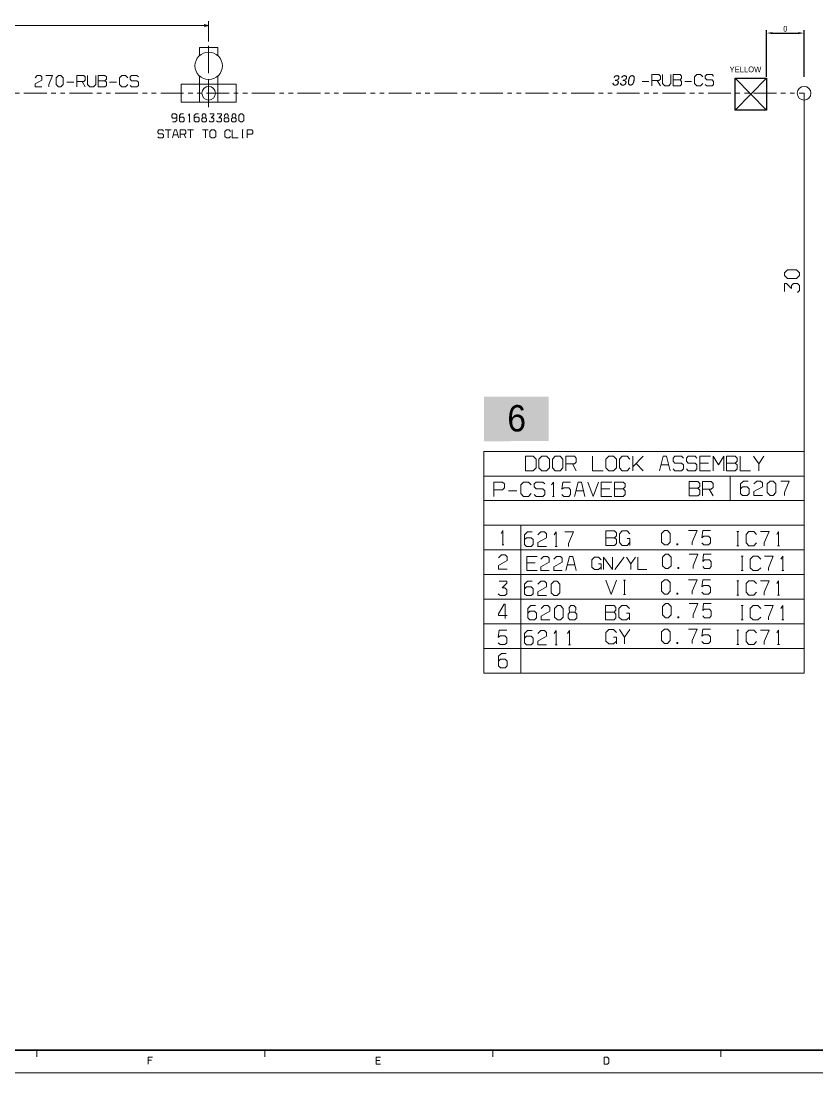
# Model space of a CAD drawing. Extents: x 3 to 1653, y -7 to 838.
# Drawn here: x 1036.2 to 1385.3, y -5.4 to 455.8 of the extents above; entities that cross this region are included whole.
import ezdxf

# ---------------------------------------------------------------- set-up
doc = ezdxf.new("R2010")
doc.units = 0
doc.linetypes.add('DASHED', pattern=[15, 12, -3])
doc.linetypes.add('PHANTOM', pattern=[20, 10, -2, 2, -2, 2, -2])
doc.layers.add('SOCKET', color=7, linetype='Continuous', lineweight=0)
doc.styles.add('DC_TEXTSTYLE4', font='arial.ttf', dxfattribs={"height": 0.2})
doc.dimstyles.get("Standard").update_dxf_attribs({"dimtxt": 0.18, "dimasz": 0.18, "dimexe": 0.18, "dimexo": 0.0625, "dimgap": 0.09, "dimtad": 0, "dimtih": 1, "dimtoh": 1, "dimdec": 4, "dimzin": 0, "dimdsep": 46, "dimtxsty": 'Standard', "dimcen": 0.09, "dimadec": 0, "dimazin": 0, "dimtfac": 1, "dimtdec": 4, "dimtofl": 0, "dimtmove": 0, "dimatfit": 3, "dimfxl": 1, "dimtolj": 1, "dimtzin": 0, "dimarcsym": 0})

# ---------------------------------------------------------------- blocks, each defined once
blk = doc.blocks.new('*D1')
at = {"color": 0, "lineweight": -2, "transparency": 16777216}
for p, q in [((1363.14, 431.37), (1363.14, 451.79)), ((1365.64, 450.54), (1377.11, 450.54)), ((1379.61, 431.37), (1379.61, 451.79))]:
    blk.add_line(p, q, dxfattribs=at)
at = {"color": 0, "transparency": 16777216}
for points in [[(1365.64, 450.96), (1365.64, 450.12), (1363.14, 450.54)], [(1377.11, 450.96), (1377.11, 450.12), (1379.61, 450.54)]]:
    blk.add_solid(points, dxfattribs=at)
at = {"layer": 'Defpoints', "color": 0, "transparency": 16777216}
for p in [(1379.61, 450.54), (1363.14, 430.75), (1379.61, 430.75)]:
    blk.add_point(p, dxfattribs=at)
at = {"color": 0, "transparency": 16777216, "insert": (1371.38, 452.42), "char_height": 2.5, "attachment_point": 5}
blk.add_mtext('0', dxfattribs=at)

msp = doc.modelspace()

# ---------------------------------------------------------------- hatches: boundary and pattern name
at = {"layer": 'SOCKET', "linetype": 'Continuous', "lineweight": 0, "ltscale": 0.125, "true_color": 0xf8991e}
msp.add_hatch(color=30, dxfattribs=at).paths.add_polyline_path([(1267.629, 271.628), (1239.261, 271.619), (1239.255, 291.119), (1267.623, 291.128)])

# ---------------------------------------------------------------- linework, layer by layer
at = {"color": 34, "lineweight": 13}
for p, q in [((597.226, 453.828), (1118.485, 453.828)), ((1118.485, 446.9), (1118.485, 455.828))]:
    msp.add_line(p, q, dxfattribs=at)
at = {"color": 150, "lineweight": 13}
for p, q in [((1114.485, 440.668), (1114.485, 444.196)), ((1114.485, 444.196), (1122.485, 444.196)), ((1122.485, 440.668), (1122.485, 444.196)), ((1114.485, 420.196), (1114.485, 431.724)), ((1122.485, 420.196), (1122.485, 431.724)), ((1130.485, 428.196), (1106.485, 428.196)), ((1106.485, 428.196), (1106.485, 420.196)), ((1130.485, 420.196), (1130.485, 428.196)), ((1106.485, 420.196), (1130.485, 420.196))]:
    msp.add_line(p, q, dxfattribs=at)
at = {"color": 150, "linetype": 'DASHED', "lineweight": 13}
msp.add_line((1118.485, 418.014), (1118.485, 445.9), dxfattribs=at)
at = {"color": 41, "true_color": 0xf4ee51}
for p, q in [((1349.4, 430.746), (1363.143, 416.747)), ((1363.143, 430.746), (1349.4, 416.747))]:
    msp.add_line(p, q, dxfattribs=at)
at = {"color": 3, "linetype": 'PHANTOM', "lineweight": 13}
msp.add_line((237.479, 424.196), (1379.613, 424.196), dxfattribs=at)
at = {"color": 3, "lineweight": 13}
for p, q in [((1379.613, 267.138), (1379.613, 424.196)), ((1239.213, 267.138), (1379.613, 267.138)), ((1239.213, 256.338), (1239.213, 267.138)), ((1379.613, 256.338), (1379.613, 267.138)), ((1239.213, 256.338), (1379.613, 256.338)), ((1239.213, 245.538), (1239.213, 256.338)), ((1239.213, 256.338), (1379.613, 256.338)), ((1347.213, 245.538), (1347.213, 256.338)), ((1379.613, 245.538), (1379.613, 256.338)), ((1239.213, 234.738), (1239.213, 245.538)), ((1239.213, 245.538), (1379.613, 245.538)), ((1239.213, 245.538), (1379.613, 245.538)), ((1379.613, 234.738), (1379.613, 245.538)), ((1239.213, 234.738), (1379.613, 234.738)), ((1239.213, 223.938), (1239.213, 234.738)), ((1239.213, 234.738), (1379.613, 234.738)), ((1255.413, 223.938), (1255.413, 234.738)), ((1379.613, 223.938), (1379.613, 234.738)), ((1239.213, 213.138), (1239.213, 223.938)), ((1239.213, 223.938), (1379.613, 223.938)), ((1239.213, 223.938), (1379.613, 223.938)), ((1255.413, 213.138), (1255.413, 223.938)), ((1379.613, 213.138), (1379.613, 223.938)), ((1239.213, 213.138), (1379.613, 213.138)), ((1239.213, 202.338), (1239.213, 213.138)), ((1239.213, 213.138), (1379.613, 213.138)), ((1255.413, 202.338), (1255.413, 213.138)), ((1379.613, 202.338), (1379.613, 213.138)), ((1239.213, 202.338), (1379.613, 202.338)), ((1239.213, 191.538), (1239.213, 202.338)), ((1239.213, 202.338), (1379.613, 202.338)), ((1255.413, 191.538), (1255.413, 202.338)), ((1379.613, 191.538), (1379.613, 202.338)), ((1239.213, 191.538), (1379.613, 191.538)), ((1239.213, 180.738), (1239.213, 191.538)), ((1239.213, 191.538), (1379.613, 191.538)), ((1255.413, 180.738), (1255.413, 191.538)), ((1379.613, 180.738), (1379.613, 191.538)), ((1239.213, 169.938), (1239.213, 180.738)), ((1239.213, 180.738), (1379.613, 180.738)), ((1239.213, 180.738), (1379.613, 180.738)), ((1255.413, 169.938), (1255.413, 180.738)), ((1379.613, 169.938), (1379.613, 180.738)), ((1239.213, 169.938), (1379.613, 169.938)), ((3.134, -5.388), (1653.134, -5.388))]:
    msp.add_line(p, q, dxfattribs=at)
at = {"color": 7, "lineweight": 13}
msp.add_line((1379.613, 419.914), (1379.613, 424.196), dxfattribs=at)
at = {"color": 3, "lineweight": 35}
msp.add_line((23.134, 4.612), (1643.134, 4.612), dxfattribs=at)
at = {"color": 190, "lineweight": 13}
for p, q in [((1043.134, 1.612), (1043.134, 4.612)), ((1143.134, 1.612), (1143.134, 4.612)), ((1243.134, 1.612), (1243.134, 4.612)), ((1343.134, 1.612), (1343.134, 4.612))]:
    msp.add_line(p, q, dxfattribs=at)
at = {"color": 34, "lineweight": 13}
msp.add_lwpolyline([(1116.553, 453.311), (1118.485, 453.828), (1116.553, 454.346)], dxfattribs=at)
at = {"color": 7, "lineweight": 13}
for points in [[(1042.34, 430.968), (1043.34, 431.968), (1044.673, 431.968), (1045.34, 431.301), (1045.34, 429.968), (1042.34, 428.301), (1042.34, 426.968), (1045.34, 426.968)], [(1047.006, 431.968), (1050.006, 431.968), (1048.34, 427.968), (1048.34, 426.968)], [(1056.34, 428.968), (1059.34, 428.968)], [(1060.673, 426.968), (1060.673, 431.968), (1063.673, 431.968), (1064.34, 431.301), (1064.34, 429.968), (1063.673, 429.301), (1060.673, 429.301)], [(1063.006, 429.301), (1064.34, 426.968)], [(1065.34, 431.968), (1065.34, 427.968), (1066.34, 426.968), (1068.006, 426.968), (1069.006, 427.968), (1069.006, 431.968)], [(1070.006, 429.634), (1073.006, 429.634), (1073.673, 430.301), (1073.673, 431.301), (1073.006, 431.968), (1070.006, 431.968), (1070.006, 426.968), (1073.006, 426.968), (1073.673, 427.634), (1073.673, 428.968), (1073.006, 429.634)], [(1075.006, 428.968), (1078.006, 428.968)], [(1083.006, 430.968), (1082.006, 431.968), (1080.34, 431.968), (1079.34, 430.968), (1079.34, 427.968), (1080.34, 426.968), (1082.006, 426.968), (1083.006, 427.968)], [(1084.006, 427.634), (1084.673, 426.968), (1087.006, 426.968), (1087.673, 427.634), (1087.673, 428.968), (1087.006, 429.634), (1084.673, 429.634), (1084.006, 430.301), (1084.006, 431.301), (1084.673, 431.968), (1087.006, 431.968), (1087.673, 431.301)], [(1308.576, 429.376), (1311.576, 429.376)], [(1312.909, 427.376), (1312.909, 432.376), (1315.909, 432.376), (1316.576, 431.709), (1316.576, 430.376), (1315.909, 429.709), (1312.909, 429.709)], [(1315.243, 429.709), (1316.576, 427.376)], [(1317.576, 432.376), (1317.576, 428.376), (1318.576, 427.376), (1320.243, 427.376), (1321.243, 428.376), (1321.243, 432.376)], [(1322.243, 430.043), (1325.243, 430.043), (1325.909, 430.709), (1325.909, 431.709), (1325.243, 432.376), (1322.243, 432.376), (1322.243, 427.376), (1325.243, 427.376), (1325.909, 428.043), (1325.909, 429.376), (1325.243, 430.043)], [(1327.243, 429.376), (1330.243, 429.376)], [(1335.243, 431.376), (1334.243, 432.376), (1332.576, 432.376), (1331.576, 431.376), (1331.576, 428.376), (1332.576, 427.376), (1334.243, 427.376), (1335.243, 428.376)], [(1336.243, 428.043), (1336.909, 427.376), (1339.243, 427.376), (1339.909, 428.043), (1339.909, 429.376), (1339.243, 430.043), (1336.909, 430.043), (1336.243, 430.709), (1336.243, 431.709), (1336.909, 432.376), (1339.243, 432.376), (1339.909, 431.709)], [(1102.608, 411.578), (1103.774, 411.578), (1104.474, 412.278), (1104.474, 414.612), (1104.008, 415.078), (1102.841, 415.078), (1102.374, 414.612), (1102.374, 413.678), (1102.841, 413.212), (1104.008, 413.212), (1104.474, 413.678)], [(1105.641, 413.212), (1106.108, 413.678), (1107.274, 413.678), (1107.741, 413.212), (1107.741, 412.045), (1107.274, 411.578), (1106.108, 411.578), (1105.641, 412.045), (1105.641, 414.378), (1106.341, 415.078), (1107.508, 415.078)], [(1109.608, 414.378), (1110.074, 415.078), (1110.074, 411.578)], [(1109.841, 411.578), (1110.308, 411.578)], [(1112.174, 413.212), (1112.641, 413.678), (1113.808, 413.678), (1114.274, 413.212), (1114.274, 412.045), (1113.808, 411.578), (1112.641, 411.578), (1112.174, 412.045), (1112.174, 414.378), (1112.874, 415.078), (1114.041, 415.078)], [(1115.908, 413.445), (1117.074, 413.445), (1117.308, 413.912), (1117.308, 414.612), (1116.841, 415.078), (1116.141, 415.078), (1115.674, 414.612), (1115.674, 413.912), (1115.908, 413.445), (1115.441, 412.978), (1115.441, 412.045), (1115.908, 411.578), (1117.074, 411.578), (1117.541, 412.045), (1117.541, 412.978), (1117.074, 413.445)], [(1118.708, 412.045), (1119.174, 411.578), (1120.341, 411.578), (1120.808, 412.045), (1120.808, 412.978), (1120.341, 413.445), (1119.641, 413.445), (1120.808, 414.612), (1120.808, 415.078), (1118.941, 415.078)], [(1121.974, 412.045), (1122.441, 411.578), (1123.608, 411.578), (1124.074, 412.045), (1124.074, 412.978), (1123.608, 413.445), (1122.908, 413.445), (1124.074, 414.612), (1124.074, 415.078), (1122.208, 415.078)], [(1125.708, 413.445), (1126.874, 413.445), (1127.108, 413.912), (1127.108, 414.612), (1126.641, 415.078), (1125.941, 415.078), (1125.474, 414.612), (1125.474, 413.912), (1125.708, 413.445), (1125.241, 412.978), (1125.241, 412.045), (1125.708, 411.578), (1126.874, 411.578), (1127.341, 412.045), (1127.341, 412.978), (1126.874, 413.445)], [(1128.974, 413.445), (1130.141, 413.445), (1130.374, 413.912), (1130.374, 414.612), (1129.908, 415.078), (1129.208, 415.078), (1128.741, 414.612), (1128.741, 413.912), (1128.974, 413.445), (1128.508, 412.978), (1128.508, 412.045), (1128.974, 411.578), (1130.141, 411.578), (1130.608, 412.045), (1130.608, 412.978), (1130.141, 413.445)], [(1096.141, 405.038), (1096.608, 404.571), (1098.241, 404.571), (1098.708, 405.038), (1098.708, 405.971), (1098.241, 406.438), (1096.608, 406.438), (1096.141, 406.905), (1096.141, 407.604), (1096.608, 408.071), (1098.241, 408.071), (1098.708, 407.604)], [(1099.408, 408.071), (1101.974, 408.071)], [(1100.691, 404.571), (1100.691, 408.071)], [(1105.241, 404.571), (1104.366, 408.071), (1103.549, 408.071), (1102.674, 404.571)], [(1103.024, 405.971), (1104.891, 405.971)], [(1105.941, 404.571), (1105.941, 408.071), (1108.041, 408.071), (1108.508, 407.604), (1108.508, 406.671), (1108.041, 406.204), (1105.941, 406.204)], [(1107.574, 406.204), (1108.508, 404.571)], [(1109.208, 408.071), (1111.774, 408.071)], [(1110.491, 404.571), (1110.491, 408.071)], [(1115.741, 408.071), (1118.308, 408.071)], [(1117.024, 404.571), (1117.024, 408.071)], [(1128.108, 407.371), (1127.408, 408.071), (1126.241, 408.071), (1125.541, 407.371), (1125.541, 405.271), (1126.241, 404.571), (1127.408, 404.571), (1128.108, 405.271)], [(1128.808, 408.071), (1128.808, 404.571), (1131.374, 404.571)], [(1133.124, 408.071), (1133.591, 408.071)], [(1133.358, 404.571), (1133.358, 408.071)], [(1135.341, 406.204), (1137.441, 406.204), (1137.908, 406.671), (1137.908, 407.604), (1137.441, 408.071), (1135.341, 408.071), (1135.341, 404.571)], [(1133.124, 404.571), (1133.591, 404.571)], [(1376.706, 336.821), (1377.572, 337.688), (1377.572, 339.854), (1376.706, 340.721), (1374.972, 340.721), (1374.106, 339.854), (1374.106, 338.554), (1371.939, 340.721), (1371.072, 340.721), (1371.072, 337.254)], [(1275.086, 258.678), (1275.086, 264.978), (1278.866, 264.978), (1279.706, 264.138), (1279.706, 262.458), (1278.866, 261.618), (1275.086, 261.618)], [(1286.846, 264.978), (1286.846, 258.678), (1291.466, 258.678)], [(1303.226, 263.718), (1301.966, 264.978), (1299.866, 264.978), (1298.606, 263.718), (1298.606, 259.938), (1299.866, 258.678), (1301.966, 258.678), (1303.226, 259.938)], [(1304.486, 264.978), (1304.486, 258.678)], [(1304.486, 260.358), (1309.106, 264.978)], [(1320.866, 258.678), (1319.291, 264.978), (1317.821, 264.978), (1316.246, 258.678)], [(1322.126, 259.518), (1322.966, 258.678), (1325.906, 258.678), (1326.746, 259.518), (1326.746, 261.198), (1325.906, 262.038), (1322.966, 262.038), (1322.126, 262.878), (1322.126, 264.138), (1322.966, 264.978), (1325.906, 264.978), (1326.746, 264.138)], [(1328.006, 259.518), (1328.846, 258.678), (1331.786, 258.678), (1332.626, 259.518), (1332.626, 261.198), (1331.786, 262.038), (1328.846, 262.038), (1328.006, 262.878), (1328.006, 264.138), (1328.846, 264.978), (1331.786, 264.978), (1332.626, 264.138)], [(1338.506, 264.978), (1333.886, 264.978), (1333.886, 258.678), (1338.506, 258.678)], [(1339.766, 258.678), (1339.766, 264.978), (1342.076, 261.198), (1344.386, 264.978), (1344.386, 258.678)], [(1345.646, 262.038), (1349.426, 262.038), (1350.266, 262.878), (1350.266, 264.138), (1349.426, 264.978), (1345.646, 264.978), (1345.646, 258.678), (1349.426, 258.678), (1350.266, 259.518), (1350.266, 261.198), (1349.426, 262.038)], [(1351.526, 264.978), (1351.526, 258.678), (1356.146, 258.678)], [(1357.406, 264.978), (1359.716, 261.618)], [(1359.716, 258.678), (1359.716, 261.618), (1362.026, 264.978)], [(1278.026, 261.618), (1279.706, 258.678)], [(1305.956, 261.828), (1309.106, 258.678)], [(1316.876, 261.198), (1320.236, 261.198)], [(1333.886, 262.038), (1337.666, 262.038)], [(1243.609, 250.337), (1247.389, 250.337), (1248.229, 251.177), (1248.229, 252.857), (1247.389, 253.697), (1243.609, 253.697), (1243.609, 247.397)], [(1259.989, 252.437), (1258.729, 253.697), (1256.629, 253.697), (1255.369, 252.437), (1255.369, 248.657), (1256.629, 247.397), (1258.729, 247.397), (1259.989, 248.657)], [(1261.249, 248.237), (1262.089, 247.397), (1265.029, 247.397), (1265.869, 248.237), (1265.869, 249.917), (1265.029, 250.757), (1262.089, 250.757), (1261.249, 251.597), (1261.249, 252.857), (1262.089, 253.697), (1265.029, 253.697), (1265.869, 252.857)], [(1268.809, 252.437), (1269.649, 253.697), (1269.649, 247.397)], [(1273.429, 248.237), (1274.269, 247.397), (1276.369, 247.397), (1277.209, 248.237), (1277.209, 250.337), (1276.369, 251.177), (1274.269, 251.177), (1273.429, 250.547), (1273.849, 253.697), (1277.209, 253.697)], [(1283.509, 247.397), (1281.934, 253.697), (1280.464, 253.697), (1278.889, 247.397)], [(1284.769, 253.697), (1287.079, 247.397), (1289.389, 253.697)], [(1295.269, 253.697), (1290.649, 253.697), (1290.649, 247.397), (1295.269, 247.397)], [(1296.529, 250.757), (1300.309, 250.757), (1301.149, 251.597), (1301.149, 252.857), (1300.309, 253.697), (1296.529, 253.697), (1296.529, 247.397), (1300.309, 247.397), (1301.149, 248.237), (1301.149, 249.917), (1300.309, 250.757)], [(1329.213, 250.947), (1332.993, 250.947), (1333.833, 251.787), (1333.833, 253.047), (1332.993, 253.887), (1329.213, 253.887), (1329.213, 247.587), (1332.993, 247.587), (1333.833, 248.427), (1333.833, 250.107), (1332.993, 250.947)], [(1335.093, 247.587), (1335.093, 253.887), (1338.873, 253.887), (1339.713, 253.047), (1339.713, 251.367), (1338.873, 250.527), (1335.093, 250.527)], [(1351.718, 250.763), (1352.558, 251.603), (1354.658, 251.603), (1355.498, 250.763), (1355.498, 248.663), (1354.658, 247.823), (1352.558, 247.823), (1351.718, 248.663), (1351.718, 252.863), (1352.978, 254.123), (1355.078, 254.123)], [(1357.598, 252.863), (1358.858, 254.123), (1360.538, 254.123), (1361.378, 253.283), (1361.378, 251.603), (1357.598, 249.503), (1357.598, 247.823), (1361.378, 247.823)], [(1369.358, 254.123), (1373.138, 254.123), (1371.038, 249.083), (1371.038, 247.823)], [(1249.909, 249.917), (1253.689, 249.917)], [(1279.519, 249.917), (1282.879, 249.917)], [(1290.649, 250.757), (1294.429, 250.757)], [(1338.033, 250.527), (1339.713, 247.587)], [(1269.229, 247.397), (1270.069, 247.397)], [(1246.718, 231.161), (1247.558, 232.421), (1247.558, 226.121)], [(1256.995, 228.444), (1257.835, 229.284), (1259.935, 229.284), (1260.775, 228.444), (1260.775, 226.344), (1259.935, 225.504), (1257.835, 225.504), (1256.995, 226.344), (1256.995, 230.544), (1258.255, 231.804), (1260.355, 231.804)], [(1262.875, 230.544), (1264.135, 231.804), (1265.815, 231.804), (1266.655, 230.964), (1266.655, 229.284), (1262.875, 227.184), (1262.875, 225.504), (1266.655, 225.504)], [(1270.015, 230.544), (1270.855, 231.804), (1270.855, 225.504)], [(1274.635, 231.804), (1278.415, 231.804), (1276.315, 226.764), (1276.315, 225.504)], [(1292.714, 229.304), (1296.494, 229.304), (1297.334, 230.144), (1297.334, 231.404), (1296.494, 232.244), (1292.714, 232.244), (1292.714, 225.944), (1296.494, 225.944), (1297.334, 226.784), (1297.334, 228.464), (1296.494, 229.304)], [(1303.214, 227.204), (1301.954, 225.944), (1299.854, 225.944), (1298.594, 227.204), (1298.594, 230.984), (1299.854, 232.244), (1301.954, 232.244), (1303.214, 230.984)], [(1328.909, 232.442), (1332.689, 232.442), (1330.589, 227.402), (1330.589, 226.142)], [(1334.789, 226.982), (1335.629, 226.142), (1337.729, 226.142), (1338.569, 226.982), (1338.569, 229.082), (1337.729, 229.922), (1335.629, 229.922), (1334.789, 229.292), (1335.209, 232.442), (1338.569, 232.442)], [(1350.163, 232.017), (1351.003, 232.017)], [(1350.583, 225.717), (1350.583, 232.017)], [(1358.773, 230.757), (1357.513, 232.017), (1355.413, 232.017), (1354.153, 230.757), (1354.153, 226.977), (1355.413, 225.717), (1357.513, 225.717), (1358.773, 226.977)], [(1360.453, 232.017), (1364.233, 232.017), (1362.133, 226.977), (1362.133, 225.717)], [(1367.593, 230.757), (1368.433, 232.017), (1368.433, 225.717)], [(1247.138, 226.121), (1247.978, 226.121)], [(1301.954, 228.884), (1303.214, 228.884), (1303.214, 225.944)], [(1245.584, 220.501), (1246.844, 221.761), (1248.524, 221.761), (1249.364, 220.921), (1249.364, 219.241), (1245.584, 217.141), (1245.584, 215.461), (1249.364, 215.461)], [(1270.435, 225.504), (1271.275, 225.504)], [(1329.266, 222.058), (1333.045, 222.058), (1330.945, 217.018), (1330.945, 215.758)], [(1335.145, 216.598), (1335.985, 215.758), (1338.085, 215.758), (1338.925, 216.598), (1338.925, 218.698), (1338.085, 219.538), (1335.985, 219.538), (1335.145, 218.908), (1335.566, 222.058), (1338.925, 222.058)], [(1350.163, 225.717), (1351.003, 225.717)], [(1368.013, 225.717), (1368.853, 225.717)], [(1262.523, 221.076), (1258.035, 221.076), (1258.035, 214.956), (1262.523, 214.956)], [(1258.035, 218.22), (1261.707, 218.22)], [(1264.155, 219.852), (1265.379, 221.076), (1267.011, 221.076), (1267.827, 220.26), (1267.827, 218.628), (1264.155, 216.588), (1264.155, 214.956), (1267.827, 214.956)], [(1269.867, 219.852), (1271.091, 221.076), (1272.723, 221.076), (1273.539, 220.26), (1273.539, 218.628), (1269.867, 216.588), (1269.867, 214.956), (1273.539, 214.956)], [(1279.659, 214.956), (1278.129, 221.076), (1276.701, 221.076), (1275.171, 214.956)], [(1275.783, 217.404), (1279.047, 217.404)], [(1290.553, 216.396), (1289.473, 215.316), (1287.673, 215.316), (1286.593, 216.396), (1286.593, 219.636), (1287.673, 220.716), (1289.473, 220.716), (1290.553, 219.636)], [(1289.473, 217.836), (1290.553, 217.836), (1290.553, 215.316)], [(1291.633, 215.316), (1291.633, 220.716), (1295.593, 215.316), (1295.593, 220.716)], [(1296.673, 215.316), (1300.633, 220.716)], [(1301.713, 220.716), (1303.693, 217.836)], [(1303.693, 215.316), (1303.693, 217.836), (1305.673, 220.716)], [(1306.753, 220.716), (1306.753, 215.316), (1310.713, 215.316)], [(1351.996, 221.166), (1352.836, 221.166)], [(1352.416, 214.866), (1352.416, 221.166)], [(1360.606, 219.906), (1359.346, 221.166), (1357.246, 221.166), (1355.986, 219.906), (1355.986, 216.126), (1357.246, 214.866), (1359.346, 214.866), (1360.606, 216.126)], [(1362.286, 221.166), (1366.066, 221.166), (1363.966, 216.126), (1363.966, 214.866)], [(1369.426, 219.906), (1370.266, 221.166), (1370.266, 214.866)], [(1351.996, 214.866), (1352.836, 214.866)], [(1369.846, 214.866), (1370.686, 214.866)], [(1245.458, 204.734), (1246.298, 203.894), (1248.398, 203.894), (1249.238, 204.734), (1249.238, 206.414), (1248.398, 207.254), (1247.138, 207.254), (1249.238, 209.354), (1249.238, 210.194), (1245.878, 210.194)], [(1256.995, 206.844), (1257.835, 207.684), (1259.935, 207.684), (1260.775, 206.844), (1260.775, 204.744), (1259.935, 203.904), (1257.835, 203.904), (1256.995, 204.744), (1256.995, 208.944), (1258.255, 210.204), (1260.355, 210.204)], [(1262.875, 208.944), (1264.135, 210.204), (1265.815, 210.204), (1266.655, 209.364), (1266.655, 207.684), (1262.875, 205.584), (1262.875, 203.904), (1266.655, 203.904)], [(1292.714, 210.644), (1295.024, 204.344), (1297.334, 210.644)], [(1300.484, 210.644), (1301.324, 210.644)], [(1300.904, 204.344), (1300.904, 210.644)], [(1328.909, 210.842), (1332.689, 210.842), (1330.589, 205.802), (1330.589, 204.542)], [(1334.789, 205.382), (1335.629, 204.542), (1337.729, 204.542), (1338.569, 205.382), (1338.569, 207.482), (1337.729, 208.322), (1335.629, 208.322), (1334.789, 207.692), (1335.209, 210.842), (1338.569, 210.842)], [(1350.163, 210.417), (1351.003, 210.417)], [(1350.583, 204.117), (1350.583, 210.417)], [(1358.773, 209.157), (1357.513, 210.417), (1355.413, 210.417), (1354.153, 209.157), (1354.153, 205.377), (1355.413, 204.117), (1357.513, 204.117), (1358.773, 205.377)], [(1360.453, 210.417), (1364.233, 210.417), (1362.133, 205.377), (1362.133, 204.117)], [(1367.593, 209.157), (1368.433, 210.417), (1368.433, 204.117)], [(1300.484, 204.344), (1301.324, 204.344)], [(1350.163, 204.117), (1351.003, 204.117)], [(1368.013, 204.117), (1368.853, 204.117)], [(1248.524, 193.861), (1248.524, 200.161), (1248.104, 200.161), (1245.584, 195.961), (1245.584, 195.121), (1249.364, 195.121)], [(1258.455, 196.206), (1259.295, 197.046), (1261.395, 197.046), (1262.235, 196.206), (1262.235, 194.106), (1261.395, 193.266), (1259.295, 193.266), (1258.455, 194.106), (1258.455, 198.306), (1259.715, 199.566), (1261.815, 199.566)], [(1264.335, 198.306), (1265.595, 199.566), (1267.275, 199.566), (1268.115, 198.726), (1268.115, 197.046), (1264.335, 194.946), (1264.335, 193.266), (1268.115, 193.266)], [(1276.935, 196.626), (1279.035, 196.626), (1279.455, 197.466), (1279.455, 198.726), (1278.615, 199.566), (1277.355, 199.566), (1276.515, 198.726), (1276.515, 197.466), (1276.935, 196.626), (1276.095, 195.786), (1276.095, 194.106), (1276.935, 193.266), (1279.035, 193.266), (1279.875, 194.106), (1279.875, 195.786), (1279.035, 196.626)], [(1292.473, 196.626), (1296.253, 196.626), (1297.093, 197.466), (1297.093, 198.726), (1296.253, 199.566), (1292.473, 199.566), (1292.473, 193.266), (1296.253, 193.266), (1297.093, 194.106), (1297.093, 195.786), (1296.253, 196.626)], [(1302.973, 194.526), (1301.713, 193.266), (1299.613, 193.266), (1298.353, 194.526), (1298.353, 198.306), (1299.613, 199.566), (1301.713, 199.566), (1302.973, 198.306)], [(1329.266, 200.458), (1333.045, 200.458), (1330.945, 195.418), (1330.945, 194.158)], [(1335.145, 194.998), (1335.985, 194.158), (1338.085, 194.158), (1338.925, 194.998), (1338.925, 197.098), (1338.085, 197.938), (1335.985, 197.938), (1335.145, 197.308), (1335.566, 200.458), (1338.925, 200.458)], [(1351.996, 199.566), (1352.836, 199.566)], [(1352.416, 193.266), (1352.416, 199.566)], [(1360.606, 198.306), (1359.346, 199.566), (1357.246, 199.566), (1355.986, 198.306), (1355.986, 194.526), (1357.246, 193.266), (1359.346, 193.266), (1360.606, 194.526)], [(1362.286, 199.566), (1366.066, 199.566), (1363.966, 194.526), (1363.966, 193.266)], [(1369.426, 198.306), (1370.266, 199.566), (1370.266, 193.266)], [(1301.713, 196.206), (1302.973, 196.206), (1302.973, 193.266)], [(1328.909, 189.242), (1332.689, 189.242), (1330.589, 184.202), (1330.589, 182.942)], [(1334.789, 183.782), (1335.629, 182.942), (1337.729, 182.942), (1338.569, 183.782), (1338.569, 185.882), (1337.729, 186.722), (1335.629, 186.722), (1334.789, 186.092), (1335.209, 189.242), (1338.569, 189.242)], [(1351.996, 193.266), (1352.836, 193.266)], [(1369.846, 193.266), (1370.686, 193.266)], [(1245.458, 183.261), (1246.298, 182.421), (1248.398, 182.421), (1249.238, 183.261), (1249.238, 185.361), (1248.398, 186.201), (1246.298, 186.201), (1245.458, 185.571), (1245.878, 188.721), (1249.238, 188.721)], [(1256.995, 185.244), (1257.835, 186.084), (1259.935, 186.084), (1260.775, 185.244), (1260.775, 183.144), (1259.935, 182.304), (1257.835, 182.304), (1256.995, 183.144), (1256.995, 187.344), (1258.255, 188.604), (1260.355, 188.604)], [(1262.875, 187.344), (1264.135, 188.604), (1265.815, 188.604), (1266.655, 187.764), (1266.655, 186.084), (1262.875, 183.984), (1262.875, 182.304), (1266.655, 182.304)], [(1270.015, 187.344), (1270.855, 188.604), (1270.855, 182.304)], [(1275.895, 187.344), (1276.735, 188.604), (1276.735, 182.304)], [(1297.334, 184.004), (1296.074, 182.744), (1293.974, 182.744), (1292.714, 184.004), (1292.714, 187.784), (1293.974, 189.044), (1296.074, 189.044), (1297.334, 187.784)], [(1296.074, 185.684), (1297.334, 185.684), (1297.334, 182.744)], [(1298.594, 189.044), (1300.904, 185.684)], [(1300.904, 182.744), (1300.904, 185.684), (1303.214, 189.044)], [(1350.163, 188.817), (1351.003, 188.817)], [(1350.583, 182.517), (1350.583, 188.817)], [(1358.773, 187.557), (1357.513, 188.817), (1355.413, 188.817), (1354.153, 187.557), (1354.153, 183.777), (1355.413, 182.517), (1357.513, 182.517), (1358.773, 183.777)], [(1360.453, 188.817), (1364.233, 188.817), (1362.133, 183.777), (1362.133, 182.517)], [(1367.593, 187.557), (1368.433, 188.817), (1368.433, 182.517)], [(1270.435, 182.304), (1271.275, 182.304)], [(1276.315, 182.304), (1277.155, 182.304)], [(1350.163, 182.517), (1351.003, 182.517)], [(1368.013, 182.517), (1368.853, 182.517)], [(1245.584, 175.201), (1246.424, 176.041), (1248.524, 176.041), (1249.364, 175.201), (1249.364, 173.101), (1248.524, 172.261), (1246.424, 172.261), (1245.584, 173.101), (1245.584, 177.301), (1246.844, 178.561), (1248.944, 178.561)]]:
    msp.add_lwpolyline(points, dxfattribs=at)
for points in [[(1051.673, 427.968), (1052.673, 426.968), (1053.673, 426.968), (1054.673, 427.968), (1054.673, 430.968), (1053.673, 431.968), (1052.673, 431.968), (1051.673, 430.968)], [(1131.774, 412.278), (1132.474, 411.578), (1133.174, 411.578), (1133.874, 412.278), (1133.874, 414.378), (1133.174, 415.078), (1132.474, 415.078), (1131.774, 414.378)], [(1119.008, 405.271), (1119.708, 404.571), (1120.874, 404.571), (1121.574, 405.271), (1121.574, 407.371), (1120.874, 408.071), (1119.708, 408.071), (1119.008, 407.371)], [(1376.272, 342.888), (1377.572, 344.188), (1377.572, 345.488), (1376.272, 346.788), (1372.372, 346.788), (1371.072, 345.488), (1371.072, 344.188), (1372.372, 342.888)], [(1257.446, 258.678), (1260.806, 258.678), (1262.066, 259.938), (1262.066, 263.718), (1260.806, 264.978), (1257.446, 264.978)], [(1263.326, 259.938), (1264.586, 258.678), (1266.686, 258.678), (1267.946, 259.938), (1267.946, 263.718), (1266.686, 264.978), (1264.586, 264.978), (1263.326, 263.718)], [(1269.206, 259.938), (1270.466, 258.678), (1272.566, 258.678), (1273.826, 259.938), (1273.826, 263.718), (1272.566, 264.978), (1270.466, 264.978), (1269.206, 263.718)], [(1292.726, 259.938), (1293.986, 258.678), (1296.086, 258.678), (1297.346, 259.938), (1297.346, 263.718), (1296.086, 264.978), (1293.986, 264.978), (1292.726, 263.718)], [(1363.478, 249.083), (1364.738, 247.823), (1365.998, 247.823), (1367.258, 249.083), (1367.258, 252.863), (1365.998, 254.123), (1364.738, 254.123), (1363.478, 252.863)], [(1317.149, 227.402), (1318.409, 226.142), (1319.669, 226.142), (1320.929, 227.402), (1320.929, 231.182), (1319.669, 232.442), (1318.409, 232.442), (1317.149, 231.182)], [(1323.869, 226.562), (1323.869, 226.142), (1324.289, 226.142), (1324.289, 226.562)], [(1317.505, 217.018), (1318.765, 215.758), (1320.025, 215.758), (1321.285, 217.018), (1321.285, 220.798), (1320.025, 222.058), (1318.765, 222.058), (1317.505, 220.798)], [(1324.225, 216.178), (1324.225, 215.758), (1324.645, 215.758), (1324.645, 216.178)], [(1268.755, 205.164), (1270.015, 203.904), (1271.275, 203.904), (1272.535, 205.164), (1272.535, 208.944), (1271.275, 210.204), (1270.015, 210.204), (1268.755, 208.944)], [(1317.149, 205.802), (1318.409, 204.542), (1319.669, 204.542), (1320.929, 205.802), (1320.929, 209.582), (1319.669, 210.842), (1318.409, 210.842), (1317.149, 209.582)], [(1323.869, 204.962), (1323.869, 204.542), (1324.289, 204.542), (1324.289, 204.962)], [(1270.215, 194.526), (1271.475, 193.266), (1272.735, 193.266), (1273.995, 194.526), (1273.995, 198.306), (1272.735, 199.566), (1271.475, 199.566), (1270.215, 198.306)], [(1317.505, 195.418), (1318.765, 194.158), (1320.025, 194.158), (1321.285, 195.418), (1321.285, 199.198), (1320.025, 200.458), (1318.765, 200.458), (1317.505, 199.198)], [(1324.225, 194.578), (1324.225, 194.158), (1324.645, 194.158), (1324.645, 194.578)], [(1317.149, 184.202), (1318.409, 182.942), (1319.669, 182.942), (1320.929, 184.202), (1320.929, 187.982), (1319.669, 189.242), (1318.409, 189.242), (1317.149, 187.982)], [(1323.869, 183.362), (1323.869, 182.942), (1324.289, 182.942), (1324.289, 183.362)]]:
    msp.add_lwpolyline(points, close=True, dxfattribs=at)
at = {"color": 41, "true_color": 0xf4ee51}
msp.add_lwpolyline([(1349.4, 430.746), (1363.143, 430.746), (1363.143, 416.747), (1349.4, 416.747)], close=True, dxfattribs=at)
at = {"color": 2, "lineweight": 13}
for points in [[(1093.908, 1.465), (1091.946, 1.465), (1091.946, -1.535)], [(1091.946, 0.265), (1093.373, 0.265)], [(1193.908, 1.465), (1191.945, 1.465), (1191.945, -1.535), (1193.908, -1.535)], [(1191.945, 0.065), (1193.551, 0.065)]]:
    msp.add_lwpolyline(points, dxfattribs=at)
msp.add_lwpolyline([(1291.945, -1.535), (1293.373, -1.535), (1293.908, -0.935), (1293.908, 0.865), (1293.373, 1.465), (1291.945, 1.465)], close=True, dxfattribs=at)
at = {"color": 150, "lineweight": 13}
msp.add_circle((1118.485, 436.196), 6, dxfattribs=at)
at = {"color": 7, "lineweight": 13}
for centre in [(1118.485, 424.196), (1379.613, 424.196)]:
    msp.add_circle(centre, 3, dxfattribs=at)

# ---------------------------------------------------------------- texts
at = {"color": 2, "oblique": 10}
msp.add_text('330', height=4.5, dxfattribs=at).set_placement((1295.094, 427.551))
at = {"color": 41, "true_color": 0xf4ee51, "insert": (1346.915, 435.884), "char_height": 2.5, "attachment_point": 1}
msp.add_mtext_dynamic_manual_height_columns('YELLOW', width=13.59277, gutter_width=12.5, heights=[0], dxfattribs=at)
at = {"layer": 'SOCKET', "color": 7, "linetype": 'Continuous', "lineweight": 0, "style": 'DC_TEXTSTYLE4', "width": 0.912831}
msp.add_text('6', height=11.554, rotation=0.03984, dxfattribs=at).set_placement((1249.48, 275.889))

# ---------------------------------------------------------------- dimensions: what is measured, and where the dimension line sits
at = {"color": 240, "true_color": 0xed1f24}
dim = msp.add_linear_dim(base=(1379.614, 450.54), p1=(1363.143, 430.746), p2=(1379.614, 430.746), text='0', dimstyle='Standard', override={"dimtxt": 2.5, "dimasz": 2.5, "dimexe": 1.25, "dimexo": 0.625, "dimgap": 0.625, "dimtad": 1, "dimtih": 0, "dimtoh": 0, "dimdec": 2, "dimzin": 8, "dimdsep": 44, "dimcen": 2.5, "dimtdec": 2, "dimtofl": 1, "dimatfit": 0, "dimtolj": 0, "dimtzin": 8}, dxfattribs=at)
dim.commit()
dim.dimension.update_dxf_attribs({"geometry": '*D1', "text_midpoint": (1371.379, 452.415)})

doc.saveas('drawing.dxf')
